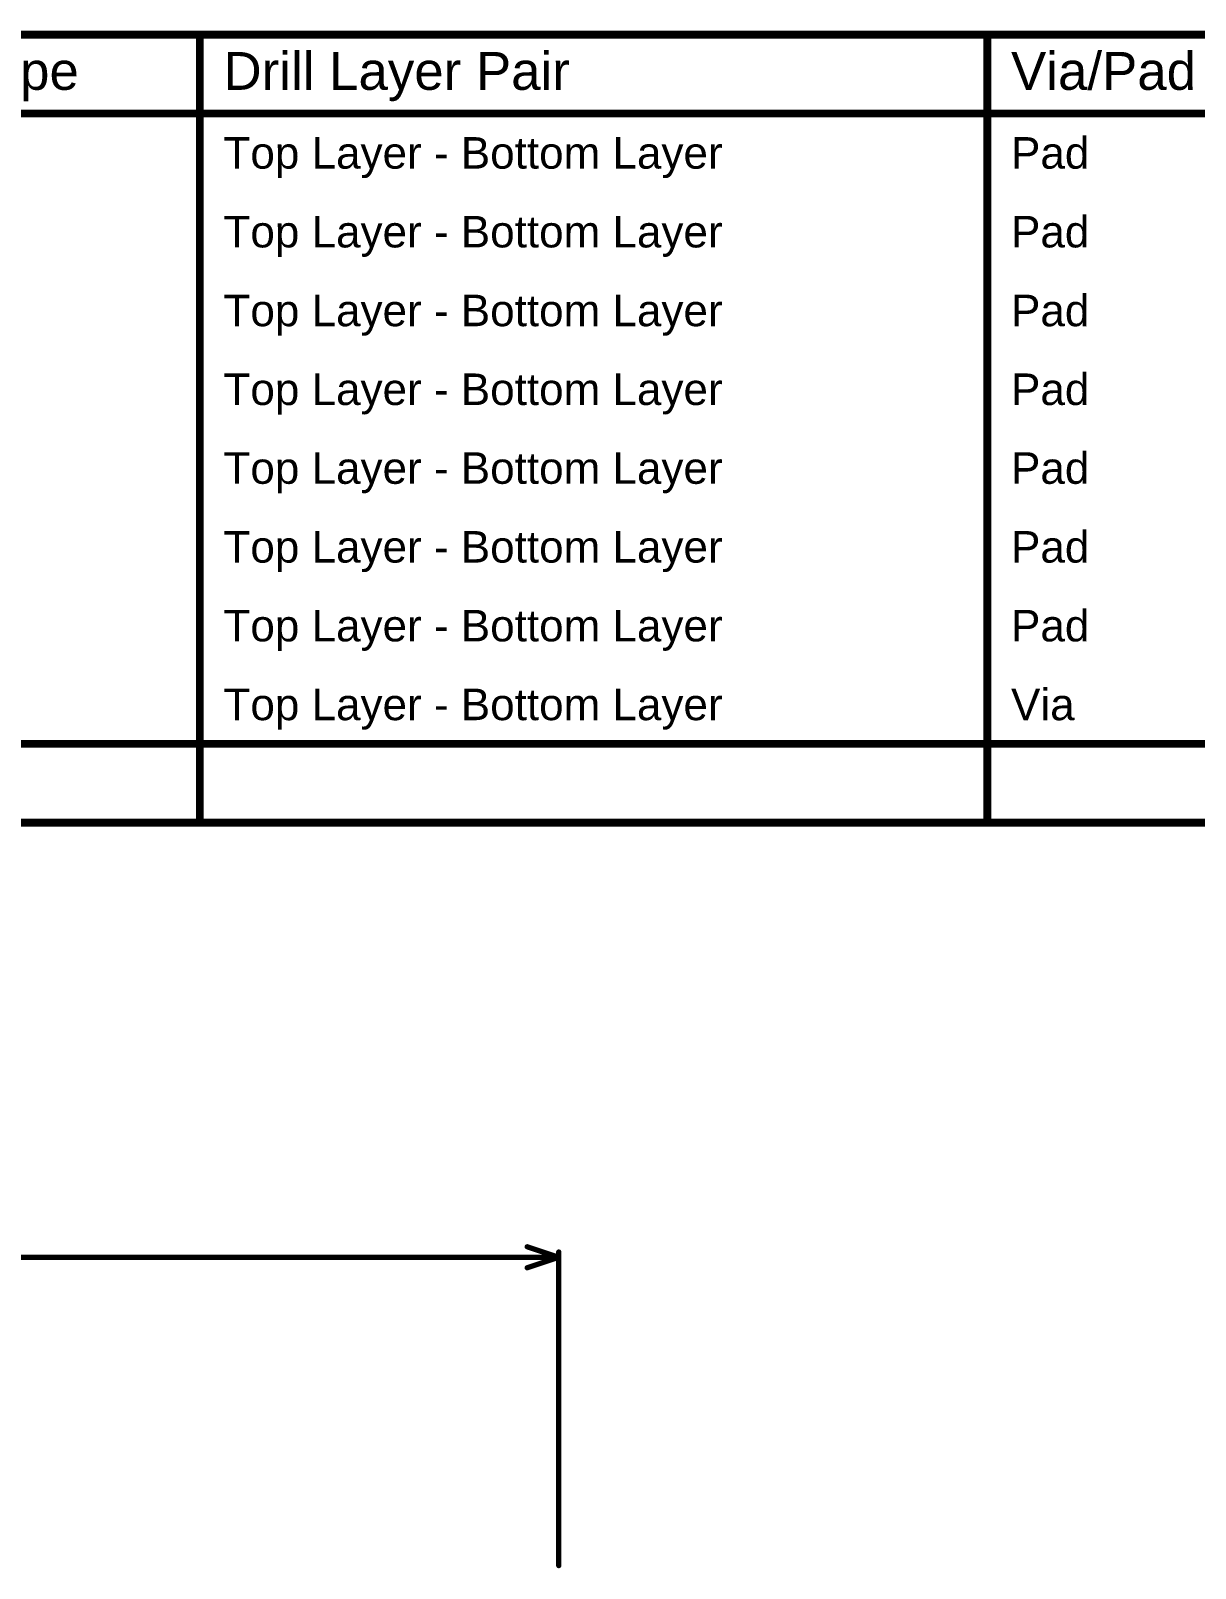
# Model space of a CAD drawing. Header units: inches. Extents: x 0 to 11.3, y 0 to 5.5.
# Drawn here: x 3.316 to 5.533, y 2.558 to 5.485 of the extents above; entities that cross this region are included whole.
import ezdxf

# ---------------------------------------------------------------- set-up
doc = ezdxf.new("R2010")
doc.units = ezdxf.units.IN
doc.header["$MEASUREMENT"] = 0
doc.layers.add('Dimension', color=6, linetype='Continuous')
doc.layers.add('Drill Drawing', color=1, linetype='Continuous')
doc.styles.add('Arial', font='', dxfattribs={"height": 0.2})
doc.styles.get('Arial').set_extended_font_data('Arial')

msp = doc.modelspace()

# ---------------------------------------------------------------- linework, layer by layer
at = {"layer": 'Dimension', "const_width": 0.01}
for points in [[(4.2609, 3.17), (4.3209, 3.15)], [(4.3209, 2.563), (4.3209, 3.16)], [(2.3553, 3.15), (4.3209, 3.15)], [(4.2609, 3.13), (4.3209, 3.15)]]:
    msp.add_lwpolyline(points, dxfattribs=at)
at = {"layer": 'Dimension', "const_width": 0.005}
for points in [[(4.2584, 3.17, 1), (4.2634, 3.17, 1)], [(4.3184, 3.16, 1), (4.3234, 3.16, 1)], [(4.2584, 3.13, 1), (4.2634, 3.13, 1)], [(4.3184, 3.15, 1), (4.3234, 3.15, 1)], [(4.3184, 3.15, 1), (4.3234, 3.15, 1)], [(4.3184, 3.15, 1), (4.3234, 3.15, 1)], [(4.3184, 2.563, 1), (4.3234, 2.563, 1)]]:
    msp.add_lwpolyline(points, format="xyb", close=True, dxfattribs=at)
at = {"layer": 'Drill Drawing', "const_width": 0.015}
for points in [[(0.1175, 5.4775), (11.2584, 5.4775)], [(3.6376, 3.9775), (3.6376, 5.4775)], [(5.1371, 3.9775), (5.1371, 5.4775)], [(0.1175, 5.3275), (11.2584, 5.3275)], [(0.1175, 4.1275), (11.2584, 4.1275)], [(0.1175, 3.9775), (11.2584, 3.9775)]]:
    msp.add_lwpolyline(points, dxfattribs=at)
at = {"layer": 'Drill Drawing', "const_width": 0.0075}
for points in [[(3.6338, 5.4775, 1), (3.6413, 5.4775, 1)], [(5.1334, 5.4775, 1), (5.1409, 5.4775, 1)], [(3.6338, 3.9775, 1), (3.6413, 3.9775, 1)], [(5.1334, 3.9775, 1), (5.1409, 3.9775, 1)]]:
    msp.add_lwpolyline(points, format="xyb", close=True, dxfattribs=at)

# ---------------------------------------------------------------- texts
at = {"layer": 'Drill Drawing', "style": 'Arial'}
for s, height, p in [('Hole Type', 0.072, (2.9488, 5.3725)), ('Drill Layer Pair', 0.072, (3.6826, 5.3725)), ('Via/Pad', 0.072, (5.1821, 5.3725)), ('Top Layer - Bottom Layer', 0.06, (3.6826, 5.2225)), ('Pad', 0.06, (5.1821, 5.2225)), ('Top Layer - Bottom Layer', 0.06, (3.6826, 5.0725)), ('Pad', 0.06, (5.1821, 5.0725)), ('Top Layer - Bottom Layer', 0.06, (3.6826, 4.9225)), ('Pad', 0.06, (5.1821, 4.9225)), ('Top Layer - Bottom Layer', 0.06, (3.6826, 4.7725)), ('Pad', 0.06, (5.1821, 4.7725)), ('Pad', 0.06, (5.1821, 4.6225)), ('Top Layer - Bottom Layer', 0.06, (3.6826, 4.6225)), ('Top Layer - Bottom Layer', 0.06, (3.6826, 4.4725)), ('Pad', 0.06, (5.1821, 4.4725)), ('Top Layer - Bottom Layer', 0.06, (3.6826, 4.3225)), ('Pad', 0.06, (5.1821, 4.3225)), ('Top Layer - Bottom Layer', 0.06, (3.6826, 4.1725)), ('Via', 0.06, (5.1821, 4.1725))]:
    msp.add_text(s, height=height, dxfattribs=at).set_placement(p)

doc.saveas('drawing.dxf')
